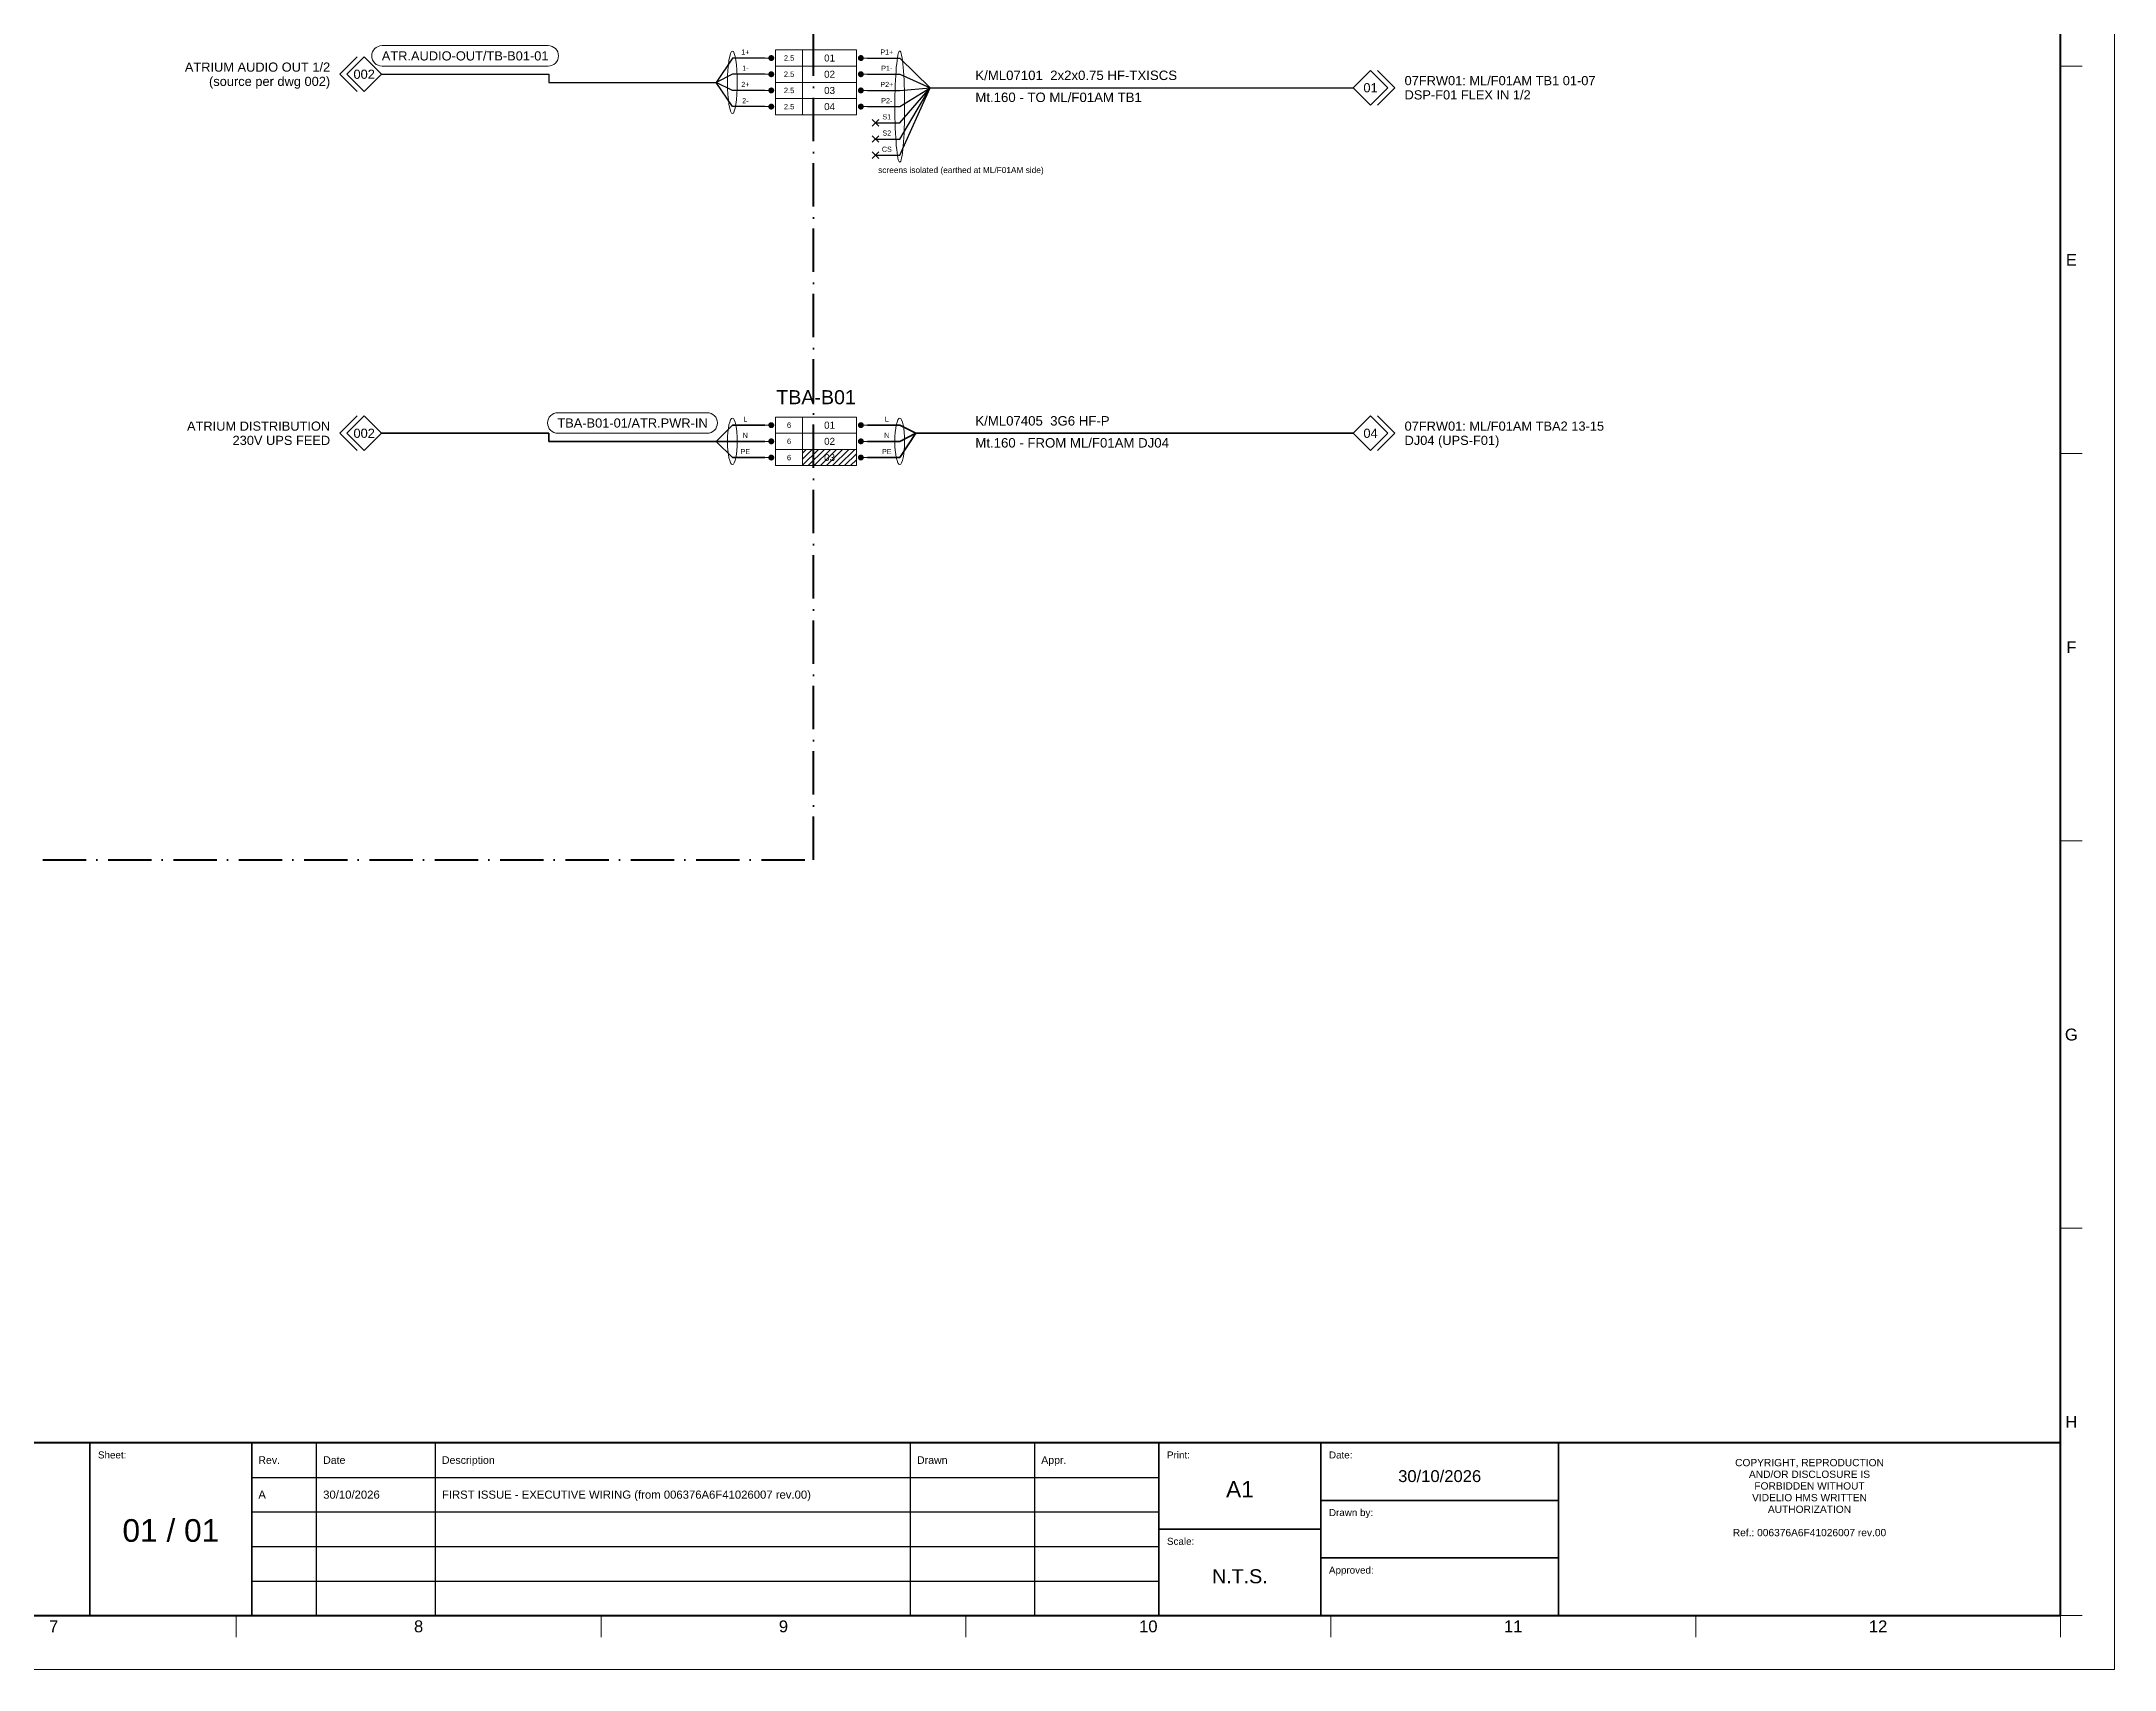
# Model space of a CAD drawing. Header units: millimetres. Extents: x 0 to 841, y 0 to 594.
# Drawn here: x 457 to 841, y 0 to 301.6 of the extents above; entities that cross this region are included whole.
import ezdxf
from ezdxf.enums import TextEntityAlignment as Align

# ---------------------------------------------------------------- set-up
doc = ezdxf.new("R2010")
doc.units = ezdxf.units.MM
doc.linetypes.add('AV_DASHDOT', pattern=[12, 8, -2, 0, -2])
for name, color, linetype, lineweight in [('AV-CONN', 7, 'Continuous', 18), ('AV-LABEL', 7, 'Continuous', 18), ('AV-NOTE', 7, 'Continuous', 18), ('AV-TB', 7, 'Continuous', 18), ('AV-TEXT', 7, 'Continuous', 18), ('AV-TEXT-DEV', 7, 'Continuous', 18), ('W-AUDIO', 7, 'Continuous', 25)]:
    doc.layers.add(name, color=color, linetype=linetype, lineweight=lineweight)
for name, color, linetype, lineweight, true_color in [('AV-FRAME', 7, 'Continuous', 70, 0x7800ff), ('AV-RACK', 7, 'AV_DASHDOT', 50, 0xff00ff), ('AV-TITLE', 7, 'Continuous', 25, 0x7800ff), ('AV-XREF', 7, 'Continuous', 18, 0x00af00), ('AV-ZONE', 7, 'Continuous', 18, 0x7800ff), ('W-POWER', 7, 'Continuous', 35, 0xeb8c00)]:
    doc.layers.add(name, color=color, linetype=linetype, lineweight=lineweight, true_color=true_color)
doc.styles.add('AV', font='arial.ttf')

msp = doc.modelspace()

# ---------------------------------------------------------------- hatches: boundary and pattern name
at = {"layer": 'AV-TB', "true_color": 0x009600}
h = msp.add_hatch(dxfattribs=at)
h.set_pattern_fill('ANSI31', scale=0.25)
h.paths.add_polyline_path([(598, 223), (608, 223), (608, 226), (598, 226)])

# ---------------------------------------------------------------- linework, layer by layer
at = {"layer": 'AV-CONN'}
for centre, major_axis, ratio in [((585, 294), (0, 5.8), 0.155172), ((616, 289.5), (0, 10.3), 0.087379), ((585, 227.5), (0, 4.3), 0.209302), ((616, 227.5), (0, 4.3), 0.209302)]:
    msp.add_ellipse(centre, major_axis=major_axis, ratio=ratio, dxfattribs=at)
at = {"layer": 'AV-FRAME'}
for points in [[(20, 10), (831, 10), (831, 584), (20, 584)], [(20, 10), (831, 10), (831, 42), (20, 42)]]:
    msp.add_lwpolyline(points, close=True, dxfattribs=at)
at = {"layer": 'AV-LABEL'}
for points in [[(520.11, 297), (550.89, 297, 1), (550.89, 300.8), (520.11, 300.8, 1)], [(552.67, 229), (580.33, 229, 1), (580.33, 232.8), (552.67, 232.8, 1)]]:
    msp.add_lwpolyline(points, format="xyb", close=True, dxfattribs=at)
at = {"layer": 'AV-RACK'}
msp.add_lwpolyline([(300, 150), (600, 150), (600, 572), (300, 572)], close=True, dxfattribs=at)
at = {"layer": 'AV-TB'}
for p, q in [((598, 297), (598, 300)), ((592.2, 298.5), (591, 298.5)), ((598, 294), (598, 297)), ((608.8, 298.5), (610, 298.5)), ((592.2, 295.5), (591, 295.5)), ((592.2, 292.5), (591, 292.5)), ((598, 291), (598, 294)), ((608.8, 295.5), (610, 295.5)), ((608.8, 292.5), (610, 292.5)), ((592.2, 289.5), (591, 289.5)), ((598, 288), (598, 291)), ((608.8, 289.5), (610, 289.5)), ((592.2, 230.5), (591, 230.5)), ((598, 229), (598, 232)), ((608.8, 230.5), (610, 230.5)), ((592.2, 227.5), (591, 227.5)), ((598, 226), (598, 229)), ((608.8, 227.5), (610, 227.5)), ((592.2, 224.5), (591, 224.5)), ((598, 223), (598, 226)), ((608.8, 224.5), (610, 224.5))]:
    msp.add_line(p, q, dxfattribs=at)
for points in [[(593, 297), (608, 297), (608, 300), (593, 300)], [(593, 294), (608, 294), (608, 297), (593, 297)], [(593, 291), (608, 291), (608, 294), (593, 294)], [(593, 288), (608, 288), (608, 291), (593, 291)], [(593, 229), (608, 229), (608, 232), (593, 232)], [(593, 226), (608, 226), (608, 229), (593, 229)], [(593, 223), (608, 223), (608, 226), (593, 226)]]:
    msp.add_lwpolyline(points, close=True, dxfattribs=at)
at = {"layer": 'AV-TB', "const_width": 0.55}
for points in [[(591.93, 298.5, 1), (592.48, 298.5, 1)], [(591.93, 295.5, 1), (592.48, 295.5, 1)], [(608.52, 298.5, 1), (609.07, 298.5, 1)], [(608.52, 295.5, 1), (609.07, 295.5, 1)], [(591.93, 292.5, 1), (592.48, 292.5, 1)], [(608.52, 292.5, 1), (609.07, 292.5, 1)], [(591.93, 289.5, 1), (592.48, 289.5, 1)], [(608.52, 289.5, 1), (609.07, 289.5, 1)], [(591.93, 230.5, 1), (592.48, 230.5, 1)], [(608.52, 230.5, 1), (609.07, 230.5, 1)], [(591.93, 227.5, 1), (592.48, 227.5, 1)], [(608.52, 227.5, 1), (609.07, 227.5, 1)], [(591.93, 224.5, 1), (592.48, 224.5, 1)], [(608.52, 224.5, 1), (609.07, 224.5, 1)]]:
    msp.add_lwpolyline(points, format="xyb", close=True, dxfattribs=at)
at = {"layer": 'AV-TITLE'}
for p, q in [((508, 10), (508, 42)), ((530, 10), (530, 42)), ((618, 10), (618, 42)), ((641, 10), (641, 42)), ((496, 35.6), (664, 35.6)), ((496, 29.2), (664, 29.2)), ((496, 22.8), (664, 22.8)), ((496, 16.4), (664, 16.4))]:
    msp.add_line(p, q, dxfattribs=at)
for points in [[(338, 10), (466, 10), (466, 42), (338, 42)], [(466, 10), (496, 10), (496, 42), (466, 42)], [(496, 10), (664, 10), (664, 42), (496, 42)], [(664, 26), (694, 26), (694, 42), (664, 42)], [(694, 31.33), (738, 31.33), (738, 42), (694, 42)], [(738, 10), (831, 10), (831, 42), (738, 42)], [(694, 20.67), (738, 20.67), (738, 31.33), (694, 31.33)], [(664, 10), (694, 10), (694, 26), (664, 26)], [(694, 10), (738, 10), (738, 20.67), (694, 20.67)]]:
    msp.add_lwpolyline(points, close=True, dxfattribs=at)
at = {"layer": 'AV-XREF'}
for points in [[(515.5, 298.7), (512.3, 295.5), (515.5, 292.3)], [(704.5, 296.2), (707.7, 293), (704.5, 289.8)], [(515.5, 232.2), (512.3, 229), (515.5, 225.8)], [(704.5, 232.2), (707.7, 229), (704.5, 225.8)]]:
    msp.add_lwpolyline(points, dxfattribs=at)
for points in [[(513.6, 295.5), (516.8, 298.7), (520, 295.5), (516.8, 292.3)], [(700, 293), (703.2, 296.2), (706.4, 293), (703.2, 289.8)], [(513.6, 229), (516.8, 232.2), (520, 229), (516.8, 225.8)], [(700, 229), (703.2, 232.2), (706.4, 229), (703.2, 225.8)]]:
    msp.add_lwpolyline(points, close=True, dxfattribs=at)
at = {"layer": 'AV-ZONE'}
for p, q in [((831, 297), (835, 297)), ((831, 225.25), (835, 225.25)), ((831, 153.5), (835, 153.5)), ((831, 81.75), (835, 81.75)), ((493.08, 10), (493.08, 6)), ((560.67, 10), (560.67, 6)), ((628.25, 10), (628.25, 6)), ((695.83, 10), (695.83, 6)), ((763.42, 10), (763.42, 6)), ((831, 10), (831, 6)), ((831, 10), (835, 10))]:
    msp.add_line(p, q, dxfattribs=at)
at = {"layer": 'AV-ZONE', "lineweight": 13}
msp.add_lwpolyline([(0, 0), (841, 0), (841, 594), (0, 594)], close=True, dxfattribs=at)
at = {"layer": 'W-AUDIO'}
for p, q in [((585, 298.5), (582, 294)), ((591, 298.5), (585, 298.5)), ((610, 298.5), (616, 298.5)), ((616, 298.5), (621.62, 293)), ((520, 295.5), (551, 295.5)), ((551, 295.5), (551, 294)), ((551, 294), (582, 294)), ((585, 295.5), (582, 294)), ((585, 292.5), (582, 294)), ((585, 289.5), (582, 294)), ((591, 295.5), (585, 295.5)), ((591, 292.5), (585, 292.5)), ((610, 295.5), (616, 295.5)), ((610, 292.5), (616, 292.5)), ((616, 295.5), (621.62, 293)), ((616, 292.5), (621.62, 293)), ((616, 289.5), (621.62, 293)), ((616, 286.5), (621.62, 293)), ((616, 283.5), (621.62, 293)), ((616, 280.5), (621.62, 293)), ((621.62, 293), (700, 293)), ((591, 289.5), (585, 289.5)), ((610, 289.5), (616, 289.5)), ((610.9, 285.9), (612.1, 287.1)), ((610.9, 287.1), (612.1, 285.9)), ((611.5, 286.5), (616, 286.5)), ((610.9, 282.9), (612.1, 284.1)), ((610.9, 284.1), (612.1, 282.9)), ((610.9, 279.9), (612.1, 281.1)), ((610.9, 281.1), (612.1, 279.9)), ((611.5, 283.5), (616, 283.5)), ((611.5, 280.5), (616, 280.5))]:
    msp.add_line(p, q, dxfattribs=at)
at = {"layer": 'W-POWER'}
for p, q in [((585, 230.5), (582, 227.5)), ((591, 230.5), (585, 230.5)), ((610, 230.5), (616, 230.5)), ((616, 230.5), (619, 229)), ((551, 229), (520, 229)), ((551, 227.5), (551, 229)), ((582, 227.5), (551, 227.5)), ((585, 227.5), (582, 227.5)), ((585, 224.5), (582, 227.5)), ((591, 227.5), (585, 227.5)), ((610, 227.5), (616, 227.5)), ((616, 227.5), (619, 229)), ((616, 224.5), (619, 229)), ((619, 229), (700, 229)), ((591, 224.5), (585, 224.5)), ((610, 224.5), (616, 224.5))]:
    msp.add_line(p, q, dxfattribs=at)

# ---------------------------------------------------------------- texts
at = {"layer": 'AV-LABEL', "style": 'AV'}
for s, p in [('ATR.AUDIO-OUT/TB-B01-01', (535.5, 298.9)), ('TBA-B01-01/ATR.PWR-IN', (566.5, 230.9))]:
    msp.add_text(s, height=1.7, dxfattribs=at).set_placement(p, align=Align.MIDDLE_CENTER)
at = {"layer": 'AV-NOTE', "style": 'AV'}
for s, p in [('1+', (587.4, 298.85)), ('P1+', (613.6, 298.85)), ('1-', (587.4, 295.85)), ('P1-', (613.6, 295.85)), ('2+', (587.4, 292.85)), ('P2+', (613.6, 292.85)), ('2-', (587.4, 289.85)), ('P2-', (613.6, 289.85)), ('S1', (613.6, 286.85)), ('S2', (613.6, 283.85)), ('CS', (613.6, 280.85)), ('L', (587.4, 230.85)), ('L', (613.6, 230.85)), ('N', (587.4, 227.85)), ('N', (613.6, 227.85)), ('PE', (587.4, 224.85)), ('PE', (613.6, 224.85))]:
    msp.add_text(s, height=0.95, dxfattribs=at).set_placement(p, align=Align.BOTTOM_CENTER)
msp.add_text('screens isolated (earthed at ML/F01AM side)', height=1.1, dxfattribs=at).set_placement((612, 278.3), align=Align.TOP_LEFT)
at = {"layer": 'AV-TB', "style": 'AV'}
for s, height, p in [('2.5', 1, (595.5, 298.5)), ('2.5', 1, (595.5, 295.5)), ('2.5', 1, (595.5, 292.5)), ('2.5', 1, (595.5, 289.5)), ('6', 1, (595.5, 230.5)), ('6', 1, (595.5, 227.5)), ('6', 1, (595.5, 224.5)), ('03', 1.3, (603, 224.5))]:
    msp.add_text(s, height=height, dxfattribs=at).set_placement(p, align=Align.MIDDLE_CENTER)
at = {"layer": 'AV-TB', "true_color": 0x000000, "style": 'AV'}
for s, p in [('01', (603, 298.5)), ('02', (603, 295.5)), ('03', (603, 292.5)), ('04', (603, 289.5)), ('01', (603, 230.5)), ('02', (603, 227.5))]:
    msp.add_text(s, height=1.3, dxfattribs=at).set_placement(p, align=Align.MIDDLE_CENTER)
at = {"layer": 'AV-TEXT', "style": 'AV'}
for s, p in [('ATRIUM AUDIO OUT 1/2', (510.5, 296.82)), ('(source per dwg 002)', (510.5, 294.18)), ('ATRIUM DISTRIBUTION', (510.5, 230.32)), ('230V UPS FEED', (510.5, 227.68))]:
    msp.add_text(s, height=1.7, dxfattribs=at).set_placement(p, align=Align.MIDDLE_RIGHT)
for s, height, p in [('002', 1.7, (516.8, 295.5)), ('01', 1.7, (703.2, 293)), ('002', 1.7, (516.8, 229)), ('04', 1.7, (703.2, 229)), ('COPYRIGHT, REPRODUCTION', 1.35, (784.5, 38.33)), ('AND/OR DISCLOSURE IS', 1.35, (784.5, 36.17)), ('FORBIDDEN WITHOUT', 1.35, (784.5, 34.01)), ('VIDELIO HMS WRITTEN', 1.35, (784.5, 31.85)), ('AUTHORIZATION', 1.35, (784.5, 29.69)), ('Ref.: 006376A6F41026007 rev.00', 1.35, (784.5, 25.37))]:
    msp.add_text(s, height=height, dxfattribs=at).set_placement(p, align=Align.MIDDLE_CENTER)
for s, p in [('K/ML07101  2x2x0.75 HF-TXISCS', (630, 293.9)), ('K/ML07405  3G6 HF-P', (630, 229.9))]:
    msp.add_text(s, height=1.75, dxfattribs=at).set_placement(p, align=Align.BOTTOM_LEFT)
for s, p in [('Mt.160 - TO ML/F01AM TB1', (630, 292.1)), ('Mt.160 - FROM ML/F01AM DJ04', (630, 228.1))]:
    msp.add_text(s, height=1.75, dxfattribs=at).set_placement(p, align=Align.TOP_LEFT)
for s, height, p in [('07FRW01: ML/F01AM TB1 01-07', 1.7, (709.5, 294.32)), ('DSP-F01 FLEX IN 1/2', 1.7, (709.5, 291.68)), ('07FRW01: ML/F01AM TBA2 13-15', 1.7, (709.5, 230.32)), ('DJ04 (UPS-F01)', 1.7, (709.5, 227.68)), ('A', 1.5, (497.2, 32.4)), ('30/10/2026', 1.5, (509.2, 32.4)), ('FIRST ISSUE - EXECUTIVE WIRING (from 006376A6F41026007 rev.00)', 1.5, (531.2, 32.4))]:
    msp.add_text(s, height=height, dxfattribs=at).set_placement(p, align=Align.MIDDLE_LEFT)
at = {"layer": 'AV-TEXT', "true_color": 0x7800ff, "style": 'AV'}
for s, p in [('Sheet:', (467.5, 40.4)), ('Print:', (665.5, 40.4)), ('Date:', (695.5, 40.4)), ('Drawn by:', (695.5, 29.73)), ('Scale:', (665.5, 24.4)), ('Approved:', (695.5, 19.07))]:
    msp.add_text(s, height=1.3, dxfattribs=at).set_placement(p, align=Align.TOP_LEFT)
for s, p in [('Rev.', (497.2, 38.8)), ('Date', (509.2, 38.8)), ('Description', (531.2, 38.8)), ('Drawn', (619.2, 38.8)), ('Appr.', (642.2, 38.8))]:
    msp.add_text(s, height=1.4, dxfattribs=at).set_placement(p, align=Align.MIDDLE_LEFT)
at = {"layer": 'AV-TEXT', "style": 'AV'}
for s, height, p in [('A1', 3, (679, 31)), ('30/10/2026', 2.2, (716, 34.07)), ('01 / 01', 4.2, (481, 22.4)), ('N.T.S.', 2.6, (679, 15.2))]:
    msp.add_text(s, height=height, dxfattribs=at).set_placement(p, align=Align.BOTTOM_CENTER)
at = {"layer": 'AV-TEXT-DEV', "style": 'AV'}
msp.add_text('TBA-B01', height=2.6, dxfattribs=at).set_placement((600.5, 233.6), align=Align.BOTTOM_CENTER)
at = {"layer": 'AV-ZONE', "true_color": 0x7800ff, "style": 'AV'}
for s, p in [('E', (833, 261.12)), ('F', (833, 189.38)), ('G', (833, 117.62)), ('H', (833, 45.88)), ('7', (459.29, 8)), ('8', (526.88, 8)), ('9', (594.46, 8)), ('10', (662.04, 8)), ('11', (729.62, 8)), ('12', (797.21, 8))]:
    msp.add_text(s, height=2.2, dxfattribs=at).set_placement(p, align=Align.MIDDLE_CENTER)

doc.saveas('drawing.dxf')
